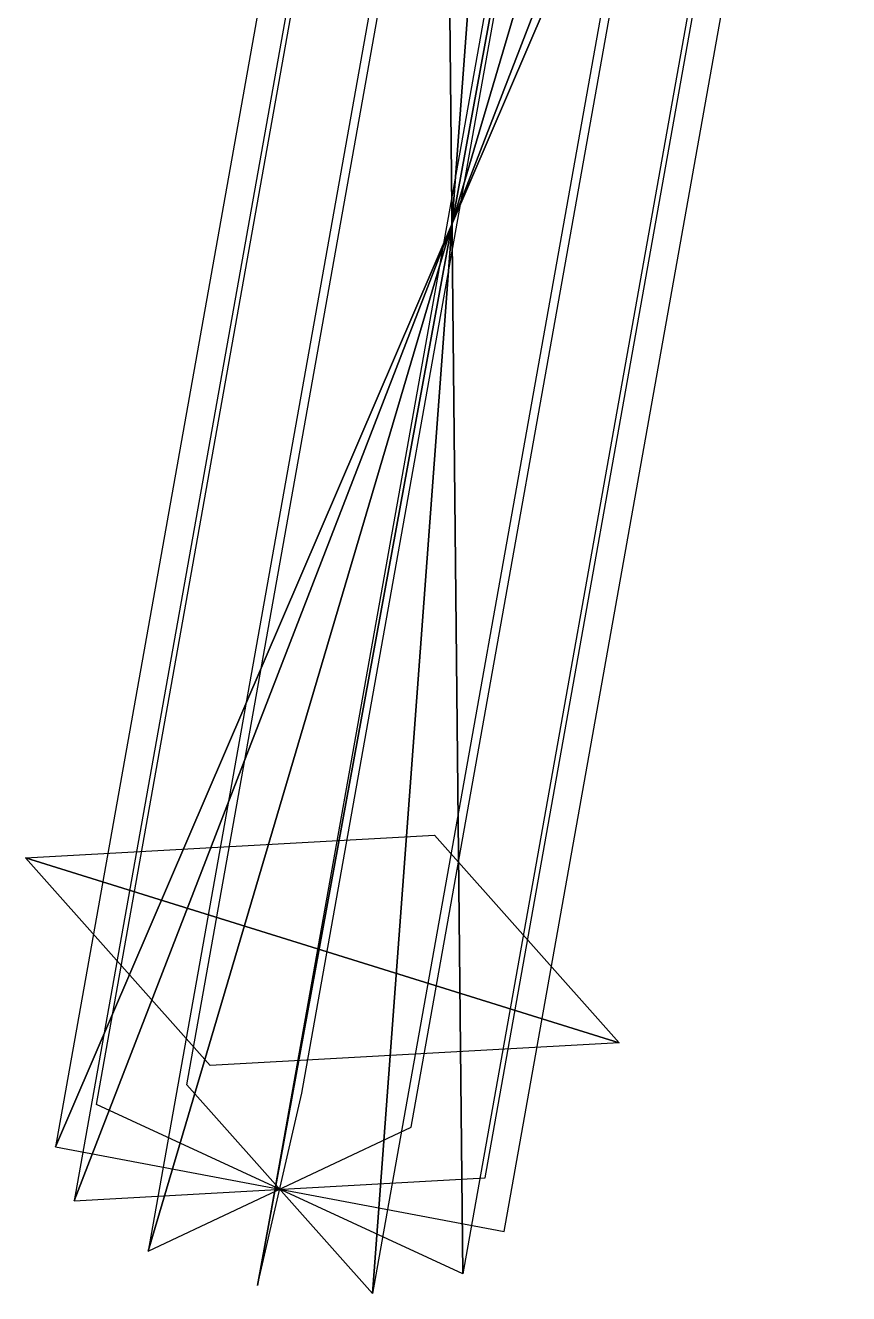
# Model space of a CAD drawing. Extents: x -21.6 to 17.8, y -34.5 to 23.8.
# Drawn here: x -21.65 to -6.5, y -34.49 to -11.17 of the extents above; entities that cross this region are included whole.
import ezdxf

# ---------------------------------------------------------------- set-up
doc = ezdxf.new("R2010")
doc.units = 0
doc.layers.add('SKIN03_TRANS_UNL', color=61, linetype='CONTINUOUS')

# ---------------------------------------------------------------- blocks, each defined once
blk = doc.blocks.new('L_BLD01')
at = {"layer": 'SKIN03_TRANS_UNL', "color": 61}
mesh = blk.add_polyface(dxfattribs=at)
corners = [(-20.749889, -32.785065, 19.825768), (-13.191091, -32.36586, 16.181746), (-6.850295, 3.135263, 33.41851), (-14.409095, 2.716056, 37.062531), (-17.38044, -34.342041, 21.793039), (-16.560541, -30.808886, 14.214477), (-10.219747, 4.692239, 31.451237), (-11.039645, 1.159081, 39.0298), (-13.601039, -34.132439, 19.971029), (-20.339937, -31.018486, 16.036488), (-13.999146, 4.482635, 33.273251), (-7.260245, 1.368684, 37.207787), (-21.649656, -26.48147, 18.641495), (-14.124454, -26.064125, 15.01367), (-10.722307, -29.884779, 21.63122), (-18.247511, -30.302124, 25.259047), (-21.097879, -31.797558, 17.919893), (-12.8431, -33.353367, 18.087624), (-6.502306, 2.147754, 35.324383), (-14.757086, 3.703565, 35.156654), (-19.389212, -33.716412, 21.243441), (-14.551768, -31.434513, 14.764078), (-8.210973, 4.066611, 32.000835), (-13.048416, 1.78471, 38.480198), (-15.261823, -34.49432, 21.327305), (-18.679159, -30.656607, 14.680212), (-12.338364, 4.844514, 31.916971), (-8.921025, 1.006804, 38.564064)]
mesh.append_faces([[corners[k] for k in face] for face in [(1, 2, 0), (5, 6, 4), (9, 10, 8), (13, 14, 12), (17, 18, 16), (21, 22, 20), (25, 26, 24)]], dxfattribs={"vtx1": -1})
mesh.append_faces([[corners[k] for k in face] for face in [(2, 3, 0), (6, 7, 4), (10, 11, 8), (14, 15, 12), (18, 19, 16), (22, 23, 20), (26, 27, 24)]], dxfattribs={"vtx2": -1})

msp = doc.modelspace()

# ---------------------------------------------------------------- block references
at = {"layer": 'SKIN03_TRANS_UNL'}
msp.add_blockref('L_BLD01', (0, 0), dxfattribs=at)

doc.saveas('drawing.dxf')
